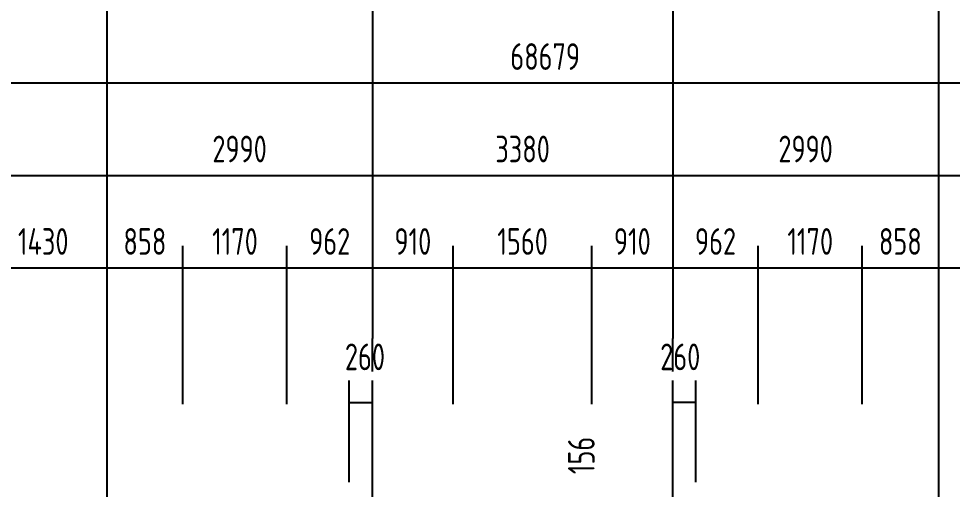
# Model space of a CAD drawing. Extents: x -726032 to 135930, y -151624 to 587044.
# Drawn here: x -586915 to -576408, y 572705 to 577999 of the extents above; entities that cross this region are included whole.
import ezdxf

# ---------------------------------------------------------------- set-up
doc = ezdxf.new("R2010")
doc.units = 0
doc.header["$LTSCALE"] = 1000
doc.header["$MEASUREMENT"] = 0
doc.linetypes.add('DOTE', pattern=[2.42, 2, -0.2, 0.02, -0.2])
doc.layers.get('DEFPOINTS').update_dxf_attribs({"color": 1, "linetype": 'CONTINUOUS'})
for name, color, linetype in [('AXIS', 245, 'CONTINUOUS'), ('DOTE', 8, 'DOTE'), ('PUB_DIM', 245, 'CONTINUOUS')]:
    doc.layers.add(name, color=color, linetype=linetype)
doc.styles.add('DIM_FONT', font='isocp.shx', dxfattribs={"width": 0.8})
doc.dimstyles.new('AXIS', dxfattribs={"dimtxt": 300, "dimasz": 1, "dimexe": 250, "dimexo": 300, "dimgap": 150, "dimtad": 1, "dimdec": 0, "dimzin": 0, "dimdsep": 46, "dimtxsty": 'DIM_FONT', "dimcen": 0.09, "dimse1": 1, "dimse2": 1, "dimclrt": 142, "dimadec": 0, "dimazin": 0, "dimtfac": 1, "dimtdec": 0, "dimtix": 1, "dimtmove": 2, "dimatfit": 3, "dimfxl": 1, "dimtolj": 1, "dimtzin": 0, "dimarcsym": 0})
doc.dimstyles.new('DIMA', dxfattribs={"dimtxt": 300, "dimasz": 1, "dimexe": 250, "dimexo": 300, "dimgap": 150, "dimtad": 1, "dimdec": 0, "dimzin": 0, "dimdsep": 46, "dimtxsty": 'DIM_FONT', "dimcen": 0.09, "dimse1": 1, "dimclrt": 142, "dimadec": 0, "dimazin": 0, "dimtfac": 1, "dimtdec": 0, "dimtix": 1, "dimtmove": 2, "dimatfit": 3, "dimfxl": 1, "dimtolj": 1, "dimtzin": 0, "dimarcsym": 0})
doc.dimstyles.new('DIMB', dxfattribs={"dimtxt": 300, "dimasz": 1, "dimexe": 250, "dimexo": 300, "dimgap": 150, "dimtad": 1, "dimdec": 0, "dimzin": 0, "dimdsep": 46, "dimtxsty": 'DIM_FONT', "dimcen": 0.09, "dimse2": 1, "dimclrt": 142, "dimadec": 0, "dimazin": 0, "dimtfac": 1, "dimtdec": 0, "dimtix": 1, "dimtmove": 2, "dimatfit": 3, "dimfxl": 1, "dimtolj": 1, "dimtzin": 0, "dimarcsym": 0})
doc.dimstyles.new('DIMN', dxfattribs={"dimtxt": 300, "dimasz": 1, "dimexe": 250, "dimexo": 300, "dimgap": 150, "dimtad": 1, "dimdec": 0, "dimzin": 0, "dimdsep": 46, "dimtxsty": 'DIM_FONT', "dimcen": 0.09, "dimclrt": 142, "dimadec": 0, "dimazin": 0, "dimtfac": 1, "dimtdec": 0, "dimtix": 1, "dimtmove": 2, "dimatfit": 3, "dimfxl": 1, "dimtolj": 1, "dimtzin": 0, "dimarcsym": 0})

# ---------------------------------------------------------------- blocks, each defined once
blk = doc.blocks.new('*D506')
at = {"layer": 'AXIS', "color": 0, "lineweight": -2, "transparency": 16777216}
for p, q in [((-615330, 574701), (-615330, 577523)), ((-546651, 574701), (-546651, 577523)), ((-546652, 577273), (-615329, 577273))]:
    blk.add_line(p, q, dxfattribs=at)
at = {"layer": 'AXIS', "color": 0, "transparency": 16777216}
for points in [[(-615329, 577273), (-615329, 577273), (-615330, 577273)], [(-546652, 577273), (-546652, 577273), (-546651, 577273)]]:
    blk.add_solid(points, dxfattribs=at)
at = {"layer": 'DEFPOINTS', "color": 0, "transparency": 16777216}
for p in [(-615330, 577273), (-615330, 574401), (-546651, 574401)]:
    blk.add_point(p, dxfattribs=at)
at = {"layer": 'AXIS', "color": 142, "transparency": 16777216, "insert": (-580990, 577573), "char_height": 300, "attachment_point": 5, "style": 'DIM_FONT'}
blk.add_mtext('\\A1;68679', dxfattribs=at)
blk = doc.blocks.new('*D3258')
at = {"layer": 'DEFPOINTS', "color": 0, "transparency": 16777216}
for p in [(-578893, 572485), (-580193, 572329), (-578893, 572329)]:
    blk.add_point(p, dxfattribs=at)
at = {"layer": 'PUB_DIM', "color": 0, "lineweight": -2, "transparency": 16777216}
for p, q in [((-580193, 572486), (-580193, 572487)), ((-580193, 572485), (-580193, 572329)), ((-580193, 572328), (-580193, 572327))]:
    blk.add_line(p, q, dxfattribs=at)
at = {"layer": 'PUB_DIM', "color": 0, "transparency": 16777216}
for points in [[(-580193, 572486), (-580193, 572486), (-580193, 572485)], [(-580193, 572328), (-580193, 572328), (-580193, 572329)]]:
    blk.add_solid(points, dxfattribs=at)
at = {"layer": 'PUB_DIM', "color": 142, "transparency": 16777216, "insert": (-580583, 573086), "char_height": 300, "attachment_point": 5, "rotation": 90, "style": 'DIM_FONT'}
blk.add_mtext('\\A1;156', dxfattribs=at)
blk = doc.blocks.new('*D766')
at = {"layer": 'DEFPOINTS', "color": 0, "transparency": 16777216}
for p in [(-579554, 573680), (-579554, 572485), (-579294, 572485)]:
    blk.add_point(p, dxfattribs=at)
at = {"layer": 'PUB_DIM', "color": 0, "lineweight": -2, "transparency": 16777216}
for p, q in [((-579554, 572785), (-579554, 573930)), ((-579294, 572785), (-579294, 573930)), ((-579555, 573680), (-579556, 573680)), ((-579294, 573680), (-579554, 573680)), ((-579293, 573680), (-579292, 573680))]:
    blk.add_line(p, q, dxfattribs=at)
at = {"layer": 'PUB_DIM', "color": 0, "transparency": 16777216}
for points in [[(-579555, 573680), (-579555, 573680), (-579554, 573680)], [(-579293, 573680), (-579293, 573680), (-579294, 573680)]]:
    blk.add_solid(points, dxfattribs=at)
at = {"layer": 'PUB_DIM', "color": 142, "transparency": 16777216, "insert": (-579470, 574195), "char_height": 300, "attachment_point": 5, "style": 'DIM_FONT'}
blk.add_mtext('\\A1;260', dxfattribs=at)
blk = doc.blocks.new('*D1968')
at = {"layer": 'DEFPOINTS', "color": 0, "transparency": 16777216}
for p in [(-580464, 575193), (-580464, 573361), (-579554, 573361)]:
    blk.add_point(p, dxfattribs=at)
at = {"layer": 'PUB_DIM', "color": 0, "lineweight": -2, "transparency": 16777216}
for p, q in [((-580464, 573661), (-580464, 575443)), ((-579555, 575193), (-580463, 575193))]:
    blk.add_line(p, q, dxfattribs=at)
at = {"layer": 'PUB_DIM', "color": 0, "transparency": 16777216}
for points in [[(-580463, 575193), (-580463, 575193), (-580464, 575193)], [(-579555, 575193), (-579555, 575193), (-579554, 575193)]]:
    blk.add_solid(points, dxfattribs=at)
at = {"layer": 'PUB_DIM', "color": 142, "transparency": 16777216, "insert": (-580009, 575493), "char_height": 300, "attachment_point": 5, "style": 'DIM_FONT'}
blk.add_mtext('\\A1;910', dxfattribs=at)
blk = doc.blocks.new('*D3260')
at = {"layer": 'AXIS', "color": 0, "lineweight": -2, "transparency": 16777216}
blk.add_line((-579555, 576233), (-582933, 576233), dxfattribs=at)
at = {"layer": 'AXIS', "color": 0, "transparency": 16777216}
for points in [[(-582933, 576233), (-582933, 576233), (-582934, 576233)], [(-579555, 576233), (-579555, 576233), (-579554, 576233)]]:
    blk.add_solid(points, dxfattribs=at)
at = {"layer": 'DEFPOINTS', "color": 0, "transparency": 16777216}
for p in [(-582934, 576233), (-582934, 574401), (-579554, 574401)]:
    blk.add_point(p, dxfattribs=at)
at = {"layer": 'AXIS', "color": 142, "transparency": 16777216, "insert": (-581244, 576533), "char_height": 300, "attachment_point": 5, "style": 'DIM_FONT'}
blk.add_mtext('\\A1;3380', dxfattribs=at)
blk = doc.blocks.new('*D3261')
at = {"layer": 'AXIS', "color": 0, "lineweight": -2, "transparency": 16777216}
blk.add_line((-576565, 576233), (-579553, 576233), dxfattribs=at)
at = {"layer": 'AXIS', "color": 0, "transparency": 16777216}
for points in [[(-579553, 576233), (-579553, 576233), (-579554, 576233)], [(-576565, 576233), (-576565, 576233), (-576564, 576233)]]:
    blk.add_solid(points, dxfattribs=at)
at = {"layer": 'DEFPOINTS', "color": 0, "transparency": 16777216}
for p in [(-579554, 576233), (-579554, 574401), (-576564, 574401)]:
    blk.add_point(p, dxfattribs=at)
at = {"layer": 'AXIS', "color": 142, "transparency": 16777216, "insert": (-578059, 576533), "char_height": 300, "attachment_point": 5, "style": 'DIM_FONT'}
blk.add_mtext('\\A1;2990', dxfattribs=at)
blk = doc.blocks.new('*D3642')
at = {"layer": 'DEFPOINTS', "color": 0, "transparency": 16777216}
for p in [(-579554, 575193), (-579554, 573361), (-578592, 573361)]:
    blk.add_point(p, dxfattribs=at)
at = {"layer": 'PUB_DIM', "color": 0, "lineweight": -2, "transparency": 16777216}
for p, q in [((-578592, 573661), (-578592, 575443)), ((-578593, 575193), (-579553, 575193))]:
    blk.add_line(p, q, dxfattribs=at)
at = {"layer": 'PUB_DIM', "color": 0, "transparency": 16777216}
for points in [[(-579553, 575193), (-579553, 575193), (-579554, 575193)], [(-578593, 575193), (-578593, 575193), (-578592, 575193)]]:
    blk.add_solid(points, dxfattribs=at)
at = {"layer": 'PUB_DIM', "color": 142, "transparency": 16777216, "insert": (-579073, 575493), "char_height": 300, "attachment_point": 5, "style": 'DIM_FONT'}
blk.add_mtext('\\A1;962', dxfattribs=at)
blk = doc.blocks.new('*D3262')
at = {"layer": 'AXIS', "color": 0, "lineweight": -2, "transparency": 16777216}
blk.add_line((-585925, 576233), (-592553, 576233), dxfattribs=at)
at = {"layer": 'AXIS', "color": 0, "transparency": 16777216}
for points in [[(-592553, 576233), (-592553, 576233), (-592554, 576233)], [(-585925, 576233), (-585925, 576233), (-585924, 576233)]]:
    blk.add_solid(points, dxfattribs=at)
at = {"layer": 'DEFPOINTS', "color": 0, "transparency": 16777216}
for p in [(-592554, 576233), (-592554, 574401), (-585924, 574401)]:
    blk.add_point(p, dxfattribs=at)
at = {"layer": 'AXIS', "color": 142, "transparency": 16777216, "insert": (-589239, 576533), "char_height": 300, "attachment_point": 5, "style": 'DIM_FONT'}
blk.add_mtext('\\A1;6630', dxfattribs=at)
blk = doc.blocks.new('*D806')
at = {"layer": 'DEFPOINTS', "color": 0, "transparency": 16777216}
for p in [(-582024, 575193), (-582024, 573361), (-580464, 573361)]:
    blk.add_point(p, dxfattribs=at)
at = {"layer": 'PUB_DIM', "color": 0, "lineweight": -2, "transparency": 16777216}
for p, q in [((-582024, 573661), (-582024, 575443)), ((-580464, 573661), (-580464, 575443)), ((-580465, 575193), (-582023, 575193))]:
    blk.add_line(p, q, dxfattribs=at)
at = {"layer": 'PUB_DIM', "color": 0, "transparency": 16777216}
for points in [[(-582023, 575193), (-582023, 575193), (-582024, 575193)], [(-580465, 575193), (-580465, 575193), (-580464, 575193)]]:
    blk.add_solid(points, dxfattribs=at)
at = {"layer": 'PUB_DIM', "color": 142, "transparency": 16777216, "insert": (-581244, 575493), "char_height": 300, "attachment_point": 5, "style": 'DIM_FONT'}
blk.add_mtext('\\A1;1560', dxfattribs=at)
blk = doc.blocks.new('*D807')
at = {"layer": 'DEFPOINTS', "color": 0, "transparency": 16777216}
for p in [(-582934, 573680), (-583194, 572485), (-582934, 572485)]:
    blk.add_point(p, dxfattribs=at)
at = {"layer": 'PUB_DIM', "color": 0, "lineweight": -2, "transparency": 16777216}
for p, q in [((-583194, 572785), (-583194, 573930)), ((-582934, 572785), (-582934, 573930)), ((-583195, 573680), (-583196, 573680)), ((-583194, 573680), (-582934, 573680)), ((-582933, 573680), (-582932, 573680))]:
    blk.add_line(p, q, dxfattribs=at)
at = {"layer": 'PUB_DIM', "color": 0, "transparency": 16777216}
for points in [[(-583195, 573680), (-583195, 573680), (-583194, 573680)], [(-582933, 573680), (-582933, 573680), (-582934, 573680)]]:
    blk.add_solid(points, dxfattribs=at)
at = {"layer": 'PUB_DIM', "color": 142, "transparency": 16777216, "insert": (-583018, 574195), "char_height": 300, "attachment_point": 5, "style": 'DIM_FONT'}
blk.add_mtext('\\A1;260', dxfattribs=at)
blk = doc.blocks.new('*D2024')
at = {"layer": 'DEFPOINTS', "color": 0, "transparency": 16777216}
for p in [(-583896, 575193), (-583896, 573361), (-582934, 573361)]:
    blk.add_point(p, dxfattribs=at)
at = {"layer": 'PUB_DIM', "color": 0, "lineweight": -2, "transparency": 16777216}
for p, q in [((-583896, 573661), (-583896, 575443)), ((-582935, 575193), (-583895, 575193))]:
    blk.add_line(p, q, dxfattribs=at)
at = {"layer": 'PUB_DIM', "color": 0, "transparency": 16777216}
for points in [[(-583895, 575193), (-583895, 575193), (-583896, 575193)], [(-582935, 575193), (-582935, 575193), (-582934, 575193)]]:
    blk.add_solid(points, dxfattribs=at)
at = {"layer": 'PUB_DIM', "color": 142, "transparency": 16777216, "insert": (-583415, 575493), "char_height": 300, "attachment_point": 5, "style": 'DIM_FONT'}
blk.add_mtext('\\A1;962', dxfattribs=at)
blk = doc.blocks.new('*D3649')
at = {"layer": 'DEFPOINTS', "color": 0, "transparency": 16777216}
for p in [(-585924, 575193), (-585924, 573361), (-585066, 573361)]:
    blk.add_point(p, dxfattribs=at)
at = {"layer": 'PUB_DIM', "color": 0, "lineweight": -2, "transparency": 16777216}
for p, q in [((-585066, 573661), (-585066, 575443)), ((-585067, 575193), (-585923, 575193))]:
    blk.add_line(p, q, dxfattribs=at)
at = {"layer": 'PUB_DIM', "color": 0, "transparency": 16777216}
for points in [[(-585923, 575193), (-585923, 575193), (-585924, 575193)], [(-585067, 575193), (-585067, 575193), (-585066, 575193)]]:
    blk.add_solid(points, dxfattribs=at)
at = {"layer": 'PUB_DIM', "color": 142, "transparency": 16777216, "insert": (-585495, 575493), "char_height": 300, "attachment_point": 5, "style": 'DIM_FONT'}
blk.add_mtext('\\A1;858', dxfattribs=at)
blk = doc.blocks.new('*D809')
at = {"layer": 'DEFPOINTS', "color": 0, "transparency": 16777216}
for p in [(-585066, 575193), (-585066, 573361), (-583896, 573361)]:
    blk.add_point(p, dxfattribs=at)
at = {"layer": 'PUB_DIM', "color": 0, "lineweight": -2, "transparency": 16777216}
for p, q in [((-585066, 573661), (-585066, 575443)), ((-583896, 573661), (-583896, 575443)), ((-583897, 575193), (-585065, 575193))]:
    blk.add_line(p, q, dxfattribs=at)
at = {"layer": 'PUB_DIM', "color": 0, "transparency": 16777216}
for points in [[(-585065, 575193), (-585065, 575193), (-585066, 575193)], [(-583897, 575193), (-583897, 575193), (-583896, 575193)]]:
    blk.add_solid(points, dxfattribs=at)
at = {"layer": 'PUB_DIM', "color": 142, "transparency": 16777216, "insert": (-584481, 575493), "char_height": 300, "attachment_point": 5, "style": 'DIM_FONT'}
blk.add_mtext('\\A1;1170', dxfattribs=at)
blk = doc.blocks.new('*D3267')
at = {"layer": 'AXIS', "color": 0, "lineweight": -2, "transparency": 16777216}
blk.add_line((-582935, 576233), (-585923, 576233), dxfattribs=at)
at = {"layer": 'AXIS', "color": 0, "transparency": 16777216}
for points in [[(-585923, 576233), (-585923, 576233), (-585924, 576233)], [(-582935, 576233), (-582935, 576233), (-582934, 576233)]]:
    blk.add_solid(points, dxfattribs=at)
at = {"layer": 'DEFPOINTS', "color": 0, "transparency": 16777216}
for p in [(-585924, 576233), (-585924, 574401), (-582934, 574401)]:
    blk.add_point(p, dxfattribs=at)
at = {"layer": 'AXIS', "color": 142, "transparency": 16777216, "insert": (-584429, 576533), "char_height": 300, "attachment_point": 5, "style": 'DIM_FONT'}
blk.add_mtext('\\A1;2990', dxfattribs=at)
blk = doc.blocks.new('*D3650')
at = {"layer": 'DEFPOINTS', "color": 0, "transparency": 16777216}
for p in [(-582934, 575193), (-582934, 573361), (-582024, 573361)]:
    blk.add_point(p, dxfattribs=at)
at = {"layer": 'PUB_DIM', "color": 0, "lineweight": -2, "transparency": 16777216}
for p, q in [((-582024, 573661), (-582024, 575443)), ((-582025, 575193), (-582933, 575193))]:
    blk.add_line(p, q, dxfattribs=at)
at = {"layer": 'PUB_DIM', "color": 0, "transparency": 16777216}
for points in [[(-582933, 575193), (-582933, 575193), (-582934, 575193)], [(-582025, 575193), (-582025, 575193), (-582024, 575193)]]:
    blk.add_solid(points, dxfattribs=at)
at = {"layer": 'PUB_DIM', "color": 142, "transparency": 16777216, "insert": (-582479, 575493), "char_height": 300, "attachment_point": 5, "style": 'DIM_FONT'}
blk.add_mtext('\\A1;910', dxfattribs=at)
blk = doc.blocks.new('*D2025')
at = {"layer": 'DEFPOINTS', "color": 0, "transparency": 16777216}
for p in [(-587354, 575193), (-587354, 573361), (-585924, 573361)]:
    blk.add_point(p, dxfattribs=at)
at = {"layer": 'PUB_DIM', "color": 0, "lineweight": -2, "transparency": 16777216}
for p, q in [((-587354, 573661), (-587354, 575443)), ((-585925, 575193), (-587353, 575193))]:
    blk.add_line(p, q, dxfattribs=at)
at = {"layer": 'PUB_DIM', "color": 0, "transparency": 16777216}
for points in [[(-587353, 575193), (-587353, 575193), (-587354, 575193)], [(-585925, 575193), (-585925, 575193), (-585924, 575193)]]:
    blk.add_solid(points, dxfattribs=at)
at = {"layer": 'PUB_DIM', "color": 142, "transparency": 16777216, "insert": (-586639, 575493), "char_height": 300, "attachment_point": 5, "style": 'DIM_FONT'}
blk.add_mtext('\\A1;1430', dxfattribs=at)
blk = doc.blocks.new('*D2079')
at = {"layer": 'DEFPOINTS', "color": 0, "transparency": 16777216}
for p in [(-577422, 575193), (-577422, 573361), (-576564, 573361)]:
    blk.add_point(p, dxfattribs=at)
at = {"layer": 'PUB_DIM', "color": 0, "lineweight": -2, "transparency": 16777216}
for p, q in [((-577422, 573661), (-577422, 575443)), ((-576565, 575193), (-577421, 575193))]:
    blk.add_line(p, q, dxfattribs=at)
at = {"layer": 'PUB_DIM', "color": 0, "transparency": 16777216}
for points in [[(-577421, 575193), (-577421, 575193), (-577422, 575193)], [(-576565, 575193), (-576565, 575193), (-576564, 575193)]]:
    blk.add_solid(points, dxfattribs=at)
at = {"layer": 'PUB_DIM', "color": 142, "transparency": 16777216, "insert": (-576993, 575493), "char_height": 300, "attachment_point": 5, "style": 'DIM_FONT'}
blk.add_mtext('\\A1;858', dxfattribs=at)
blk = doc.blocks.new('*D844')
at = {"layer": 'DEFPOINTS', "color": 0, "transparency": 16777216}
for p in [(-578592, 575193), (-578592, 573361), (-577422, 573361)]:
    blk.add_point(p, dxfattribs=at)
at = {"layer": 'PUB_DIM', "color": 0, "lineweight": -2, "transparency": 16777216}
for p, q in [((-578592, 573661), (-578592, 575443)), ((-577422, 573661), (-577422, 575443)), ((-577423, 575193), (-578591, 575193))]:
    blk.add_line(p, q, dxfattribs=at)
at = {"layer": 'PUB_DIM', "color": 0, "transparency": 16777216}
for points in [[(-578591, 575193), (-578591, 575193), (-578592, 575193)], [(-577423, 575193), (-577423, 575193), (-577422, 575193)]]:
    blk.add_solid(points, dxfattribs=at)
at = {"layer": 'PUB_DIM', "color": 142, "transparency": 16777216, "insert": (-578007, 575493), "char_height": 300, "attachment_point": 5, "style": 'DIM_FONT'}
blk.add_mtext('\\A1;1170', dxfattribs=at)
blk = doc.blocks.new('*D3655')
at = {"layer": 'DEFPOINTS', "color": 0, "transparency": 16777216}
for p in [(-576564, 575193), (-576564, 573361), (-575134, 573361)]:
    blk.add_point(p, dxfattribs=at)
at = {"layer": 'PUB_DIM', "color": 0, "lineweight": -2, "transparency": 16777216}
for p, q in [((-575134, 573661), (-575134, 575443)), ((-575135, 575193), (-576563, 575193))]:
    blk.add_line(p, q, dxfattribs=at)
at = {"layer": 'PUB_DIM', "color": 0, "transparency": 16777216}
for points in [[(-576563, 575193), (-576563, 575193), (-576564, 575193)], [(-575135, 575193), (-575135, 575193), (-575134, 575193)]]:
    blk.add_solid(points, dxfattribs=at)
at = {"layer": 'PUB_DIM', "color": 142, "transparency": 16777216, "insert": (-575849, 575493), "char_height": 300, "attachment_point": 5, "style": 'DIM_FONT'}
blk.add_mtext('\\A1;1430', dxfattribs=at)
blk = doc.blocks.new('*D3270')
at = {"layer": 'AXIS', "color": 0, "lineweight": -2, "transparency": 16777216}
blk.add_line((-569935, 576233), (-576563, 576233), dxfattribs=at)
at = {"layer": 'AXIS', "color": 0, "transparency": 16777216}
for points in [[(-576563, 576233), (-576563, 576233), (-576564, 576233)], [(-569935, 576233), (-569935, 576233), (-569934, 576233)]]:
    blk.add_solid(points, dxfattribs=at)
at = {"layer": 'DEFPOINTS', "color": 0, "transparency": 16777216}
for p in [(-576564, 576233), (-576564, 574401), (-569934, 574401)]:
    blk.add_point(p, dxfattribs=at)
at = {"layer": 'AXIS', "color": 142, "transparency": 16777216, "insert": (-573249, 576533), "char_height": 300, "attachment_point": 5, "style": 'DIM_FONT'}
blk.add_mtext('\\A1;6630', dxfattribs=at)

msp = doc.modelspace()

# ---------------------------------------------------------------- linework, layer by layer
at = {"layer": 'AXIS'}
for p, q in [((-585923.9, 578572.8), (-585923.9, 574401.4)), ((-582933.9, 578572.8), (-582933.9, 574401.4)), ((-579553.9, 578572.8), (-579553.9, 574401.4)), ((-576563.9, 578572.8), (-576563.9, 574401.4))]:
    msp.add_line(p, q, dxfattribs=at)
at = {"layer": 'DOTE'}
for p, q in [((-585923.9, 574401.4), (-585923.9, 546557.4)), ((-582933.9, 561929.5), (-582933.9, 574401.4)), ((-579553.9, 561929.5), (-579553.9, 574401.4)), ((-576563.9, 574401.4), (-576563.9, 546557.4))]:
    msp.add_line(p, q, dxfattribs=at)

# ---------------------------------------------------------------- dimensions: what is measured, and where the dimension line sits
at = {"layer": 'AXIS'}
dim = msp.add_aligned_dim(p1=(-546650.9, 574401.4), p2=(-615329.9, 574401.4), distance=-2871.4, dimstyle='DIMN', dxfattribs=at)
dim.commit()
dim.dimension.update_dxf_attribs({"geometry": '*D506', "text_midpoint": (-580990.4, 577572.8)})
for base, p1, p2, picture, middle in [((-592553.9, 576232.8), (-585923.9, 574401.4), (-592553.9, 574401.4), '*D3262', (-589238.9, 576532.8)), ((-585923.9, 576232.8), (-582933.9, 574401.4), (-585923.9, 574401.4), '*D3267', (-584428.9, 576532.8)), ((-582933.9, 576232.8), (-579553.9, 574401.4), (-582933.9, 574401.4), '*D3260', (-581243.9, 576532.8)), ((-579553.9, 576232.8), (-576563.9, 574401.4), (-579553.9, 574401.4), '*D3261', (-578058.9, 576532.8)), ((-576563.9, 576232.8), (-569933.9, 574401.4), (-576563.9, 574401.4), '*D3270', (-573248.9, 576532.8))]:
    dim = msp.add_linear_dim(base=base, p1=p1, p2=p2, dimstyle='AXIS', dxfattribs=at)
    dim.commit()
    dim.dimension.update_dxf_attribs({"geometry": picture, "text_midpoint": middle})
at = {"layer": 'PUB_DIM'}
for base, p1, p2, dimstyle, picture, middle in [((-587353.9, 575192.8), (-585923.9, 573361.4), (-587353.9, 573361.4), 'DIMA', '*D2025', (-586638.9, 575492.8)), ((-585923.9, 575192.8), (-585065.9, 573361.4), (-585923.9, 573361.4), 'DIMB', '*D3649', (-585494.9, 575492.8)), ((-585065.9, 575192.8), (-583895.9, 573361.4), (-585065.9, 573361.4), 'DIMN', '*D809', (-584480.9, 575492.8)), ((-583895.9, 575192.8), (-582933.9, 573361.4), (-583895.9, 573361.4), 'DIMA', '*D2024', (-583414.9, 575492.9)), ((-582933.9, 575192.8), (-582023.9, 573361.4), (-582933.9, 573361.4), 'DIMB', '*D3650', (-582478.9, 575492.8)), ((-582023.9, 575192.8), (-580463.9, 573361.4), (-582023.9, 573361.4), 'DIMN', '*D806', (-581243.9, 575492.8)), ((-580463.9, 575192.8), (-579553.9, 573361.4), (-580463.9, 573361.4), 'DIMA', '*D1968', (-580008.9, 575492.8)), ((-579553.9, 575192.8), (-578591.9, 573361.4), (-579553.9, 573361.4), 'DIMB', '*D3642', (-579072.9, 575492.9)), ((-578591.9, 575192.8), (-577421.9, 573361.4), (-578591.9, 573361.4), 'DIMN', '*D844', (-578006.9, 575492.8)), ((-577421.9, 575192.8), (-576563.9, 573361.4), (-577421.9, 573361.4), 'DIMA', '*D2079', (-576992.9, 575492.8)), ((-576563.9, 575192.8), (-575133.9, 573361.4), (-576563.9, 573361.4), 'DIMB', '*D3655', (-575848.9, 575492.8))]:
    dim = msp.add_linear_dim(base=base, p1=p1, p2=p2, dimstyle=dimstyle, dxfattribs=at)
    dim.commit()
    dim.dimension.update_dxf_attribs({"geometry": picture, "text_midpoint": middle})
for base, p1, p2, angle, dimstyle, picture, middle, dimtype in [((-582933.9, 573680.2), (-583193.9, 572485.5), (-582933.9, 572485.5), 180, 'DIMN', '*D807', (-583017.9, 574194.8), 160), ((-579553.9, 573680.2), (-579293.9, 572485.5), (-579553.9, 572485.5), 180, 'DIMN', '*D766', (-579469.8, 574194.8), 160), ((-580192.8, 572329.5), (-578892.8, 572485.5), (-578892.8, 572329.5), 270, 'AXIS', '*D3258', (-580582.8, 573086.3), 161)]:
    dim = msp.add_linear_dim(base=base, p1=p1, p2=p2, angle=angle, dimstyle=dimstyle, dxfattribs=at)
    dim.commit()
    dim.dimension.update_dxf_attribs({"geometry": picture, "text_midpoint": middle, "dimtype": dimtype})

doc.saveas('drawing.dxf')
